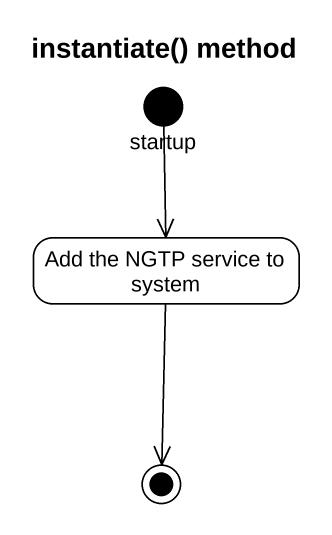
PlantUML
@startuml
title instantiate() method
hide empty description
state startup <<start>>
state "Add the NGTP service to system" as Add_the_NGTP_service_to
startup --> Add_the_NGTP_service_to
Add_the_NGTP_service_to --> [*]
@enduml
